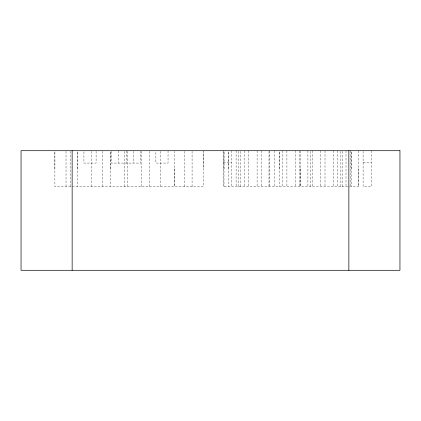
<?xml version="1.0" encoding="UTF-8"?>
<svg xmlns="http://www.w3.org/2000/svg" width="421" height="421" viewBox="0 0 421 421"><rect width="100%" height="100%" fill="white"/><g stroke="black" fill="none" stroke-linecap="round" stroke-linejoin="round"><path stroke-width="0.32" stroke-dasharray="2.1 1.58" d="M54.883 168.642L54.883 151.344L54.883 186.582L203.227 186.582L203.227 151.355L203.227 168.642M77.796 168.642L77.796 151.344L77.796 186.582M110.755 168.642L110.755 151.344L110.755 186.582M174.473 168.642L174.473 186.582L174.473 151.344M223.983 168.642L223.983 151.344L223.983 186.582M228.356 168.642L228.356 151.344L228.356 186.582M279.27 168.642L279.27 151.344L279.27 186.582M300.231 168.642L300.231 186.582L300.231 151.344M351.146 168.642L351.146 151.344L351.146 186.582M223.409 150.707L223.409 186.582L358.771 186.582L358.771 168.642M111.297 151.355L111.244 163.08L140.725 163.08L140.725 151.355M223.409 162.664L231.703 162.664M363.107 162.664L371.401 162.664M371.401 150.707L371.401 186.582L363.107 186.582L363.107 150.707M358.703 150.707L358.771 186.582M350.404 150.707L350.404 186.582M346.004 150.707L346.004 186.582M342.431 151.355L342.431 186.582M340.873 151.355L340.873 186.582M337.705 150.707L337.705 186.582M333.3 150.707L333.3 186.582M325.007 150.707L325.007 186.582M320.602 150.707L320.602 186.582M312.308 150.707L312.308 186.582M310.509 151.355L310.509 186.582M307.904 150.707L307.904 186.582M299.605 150.707L299.605 186.582M295.205 150.707L295.205 186.582M286.906 150.707L286.906 186.582M282.502 150.707L282.502 186.582M274.208 150.707L274.208 186.582M269.803 150.707L269.803 186.582M268.998 151.355L268.998 186.582M261.509 150.707L261.509 186.582M257.105 150.707L257.105 186.582M248.806 150.707L248.806 186.582M244.406 150.707L244.406 186.582M240.323 151.355L240.323 186.582M238.628 151.355L238.628 186.582M236.107 150.707L236.107 186.582M231.703 150.707L231.703 186.582M192.081 151.355L192.081 186.582M184.198 151.355L184.198 186.582M168.047 150.707L168.047 163.08L155.87 163.08L155.87 151.355M160.417 151.355L160.417 186.582M149.476 151.355L149.476 186.582M141.514 151.344L141.514 186.582M133.794 151.355L133.794 163.08M127.458 151.355L127.458 186.582M126.2 150.707L126.2 163.08M124.811 151.355L124.811 186.582M118.175 150.707L118.175 163.08M102.792 151.355L102.792 186.582M96.099 151.355L96.099 163.08L83.921 163.08L83.921 150.707M91.846 151.355L91.846 186.582M70.66 151.355L70.66 186.582M66.029 151.355L66.029 186.582"/><path stroke-width="0.63" d="M348.856 150.707L348.856 270.293M72.144 150.707L72.144 270.293M399.95 150.707L21.05 150.707L21.05 270.293L399.95 270.293L399.95 150.707"/></g></svg>
